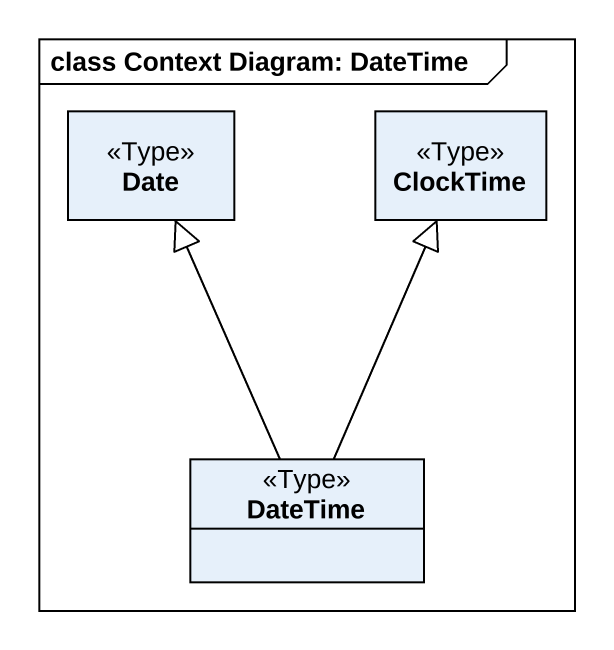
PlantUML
@startuml
mainframe class Context Diagram: DateTime
hide circle
hide empty members
class Date <<Type>>
class ClockTime <<Type>>
class DateTime <<Type>>
DateTime -up-|> Date
DateTime -up-|> ClockTime
@enduml
